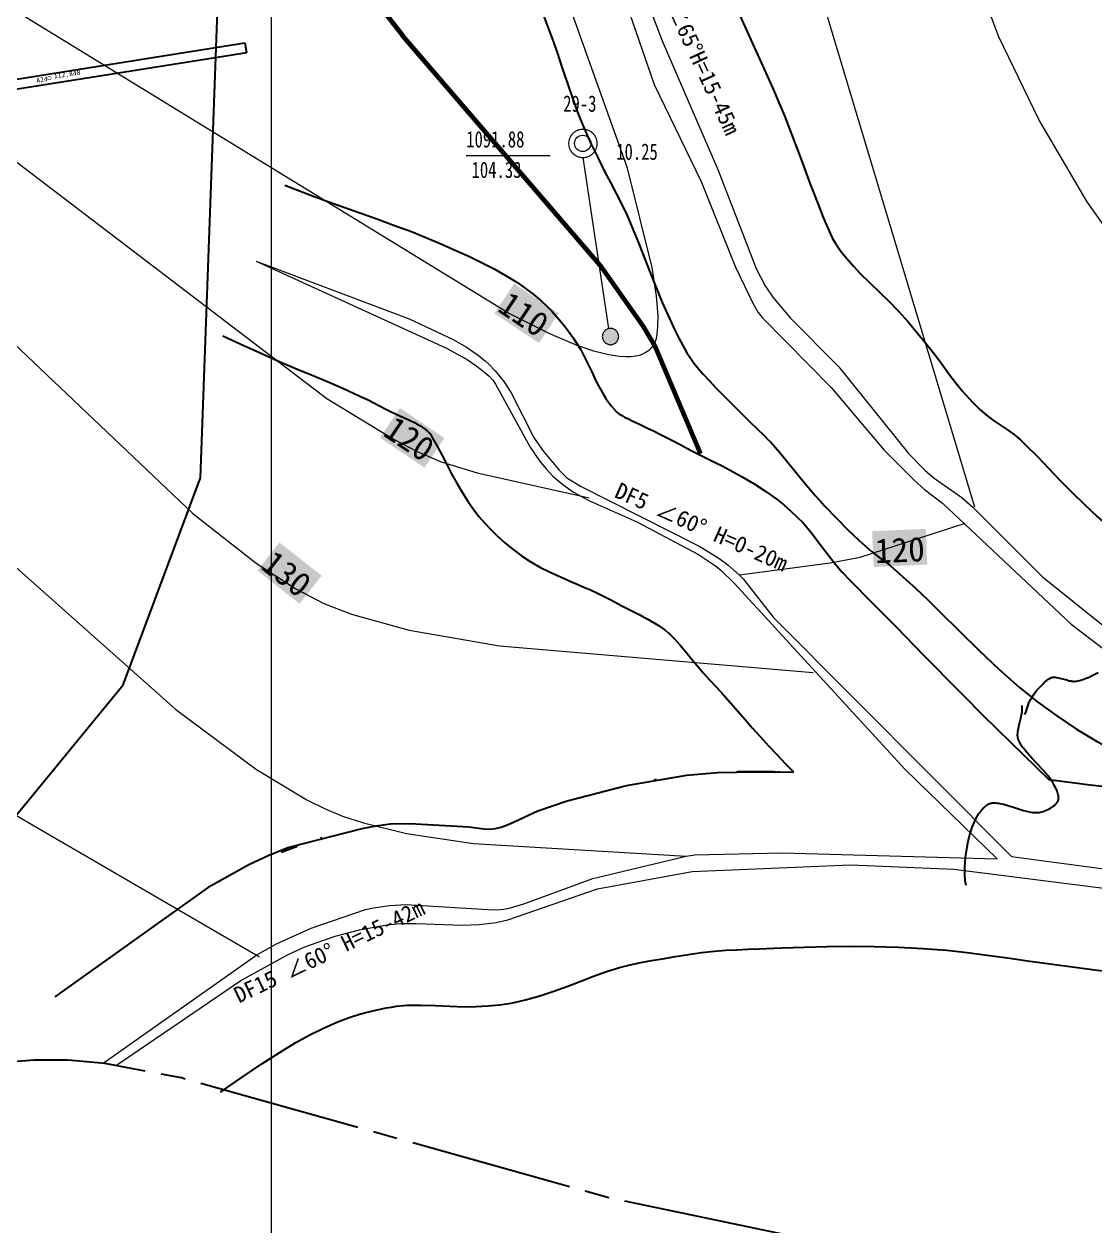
# Model space of a CAD drawing. Header units: inches. Extents: x 36473197 to 36486087, y 3899343 to 3911260.
# Drawn here: x 36482848 to 36483505, y 3902047 to 3902784 of the extents above; entities that cross this region are included whole.
import ezdxf
from ezdxf.enums import TextEntityAlignment as Align

# ---------------------------------------------------------------- set-up
doc = ezdxf.new("R2010")
doc.units = ezdxf.units.IN
doc.header["$MEASUREMENT"] = 0
doc.linetypes.add('可采边界', pattern=[0.047, 0.02, -0.002, 0.003, -0.002, 0.02])
doc.layers.get('Defpoints').update_dxf_attribs({"lineweight": 0})
for name, color, linetype, lineweight in [('4煤底板等值线', 7, 'Continuous', 0), ('4煤底板等值线注记', 7, 'Continuous', 0), ('可采边界', 7, 'Continuous', 0), ('向北背斜轴', 7, 'Continuous', 0), ('四盘区辅运巷', 7, 'Continuous', 0), ('导线点', 7, 'Continuous', 0), ('水系', 7, 'Continuous', 0), ('等值线', 7, 'Continuous', 0), ('等值线注记', 7, 'Continuous', 0), ('经纬网', 7, 'Continuous', 0), ('钻孔', 7, 'Continuous', 0), ('钻孔变量', 7, 'Continuous', 0)]:
    doc.layers.add(name, color=color, linetype=linetype, lineweight=lineweight)
for name, color, linetype, lineweight, true_color in [('保护煤柱', 7, 'Continuous', 0, 0xff0042), ('巷道1', 7, 'Continuous', 0, 0x2d2d2d), ('断层上盘', 1, 'Continuous', 0, 0xff0000), ('断层名称', 1, 'Continuous', 0, 0xff0000)]:
    doc.layers.add(name, color=color, linetype=linetype, lineweight=lineweight, true_color=true_color)
doc.styles.add('仿宋', font='simfang.ttf')
doc.styles.add('宋体', font='SIMSUN.TTC')
doc.styles.add('黑体', font='simhei.ttf')
doc.linetypes.add('保护煤柱', pattern='A,0.0195,-0.001,[6,西北矿业高家堡煤矿2022年采掘接续图(2022.8.14).shx,S=1.01575e-06,R=0,X=0,Y=0],0.0195', length=0.04)
doc.linetypes.add('断层上盘', pattern='A,0.01,-0.00215,[5,西北矿业高家堡煤矿2022年采掘接续图(2022.8.14).shx,S=3.07087e-07,R=0,X=0,Y=0],-0.00185,0.01', length=0.024)
doc.linetypes.add('断层下盘', pattern='A,0.01,-0.002,[1,西北矿业高家堡煤矿2022年采掘接续图(2022.8.14).shx,S=5.56693e-06,R=0,X=0,Y=0],0,[2,西北矿业高家堡煤矿2022年采掘接续图(2022.8.14).shx,S=5.56693e-06,R=0,X=0,Y=0],0,[3,西北矿业高家堡煤矿2022年采掘接续图(2022.8.14).shx,S=5.56693e-06,R=0,X=0,Y=0],0,[4,西北矿业高家堡煤矿2022年采掘接续图(2022.8.14).shx,S=5.56693e-06,R=0,X=0,Y=0],-0.002,0.01', length=0.024)
doc.dimstyles.get("Standard").update_dxf_attribs({"dimtxt": 30, "dimasz": 20, "dimexe": 0.18, "dimexo": 0.0625, "dimgap": 0.09, "dimtad": 1, "dimdec": 0, "dimzin": 0, "dimdsep": 46, "dimtxsty": '仿宋', "dimcen": 0.09, "dimclrd": 150, "dimclre": 150, "dimadec": 0, "dimazin": 0, "dimtfac": 1, "dimtdec": 0, "dimtofl": 0, "dimtmove": 0, "dimatfit": 3, "dimfxl": 1, "dimtolj": 1, "dimtzin": 0, "dimlwd": 0, "dimarcsym": 0})

# ---------------------------------------------------------------- blocks, each defined once
blk = doc.blocks.new('*D205')
at = {"layer": 'Defpoints', "color": 0, "transparency": 16777216}
for p in [(36485936.09, 3904772.87), (36482207.75, 3899448.44), (36482358.83, 3899342.66)]:
    blk.add_point(p, dxfattribs=at)
at = {"layer": '四盘区辅运巷', "color": 150, "lineweight": -2, "transparency": 16777216}
for p, q in [((36485936.14, 3904772.84), (36486087.31, 3904666.98)), ((36482207.81, 3899448.41), (36482358.98, 3899342.55))]:
    blk.add_line(p, q, dxfattribs=at)
at = {"layer": '四盘区辅运巷', "color": 150, "lineweight": 0, "transparency": 16777216}
blk.add_line((36486075.69, 3904650.7), (36482370.3, 3899359.04), dxfattribs=at)
at = {"layer": '四盘区辅运巷', "color": 150, "transparency": 16777216}
for points in [[(36486072.96, 3904652.61), (36486078.42, 3904648.79), (36486087.16, 3904667.08)], [(36482367.57, 3899360.95), (36482373.03, 3899357.13), (36482358.83, 3899342.66)]]:
    blk.add_solid(points, dxfattribs=at)
at = {"layer": '四盘区辅运巷', "color": 0, "transparency": 16777216, "insert": (36484210.49, 3902013.62), "char_height": 30, "attachment_point": 5, "rotation": 54.99908, "style": '仿宋'}
blk.add_mtext('\\A1;650', dxfattribs=at)

msp = doc.modelspace()

# ---------------------------------------------------------------- hatches: boundary and pattern name
at = {"layer": '4煤底板等值线注记', "true_color": 0xffffff}
for points in [[(36483136.73, 3902606.91), (36483148.93, 3902625.15), (36483176.28, 3902606.84), (36483164.07, 3902588.6)], [(36483066.56, 3902530.53), (36483078.83, 3902548.72), (36483106.12, 3902530.32), (36483093.85, 3902512.13)], [(36482991.33, 3902449.01), (36483004.89, 3902466.26), (36483030.76, 3902445.93), (36483017.2, 3902428.67)]]:
    msp.add_hatch(color=7, dxfattribs=at).paths.add_polyline_path(points, flags=17)
at = {"layer": '等值线注记', "true_color": 0xffffff}
msp.add_hatch(color=7, dxfattribs=at).paths.add_polyline_path([(36483369.5, 3902451.25), (36483368.56, 3902473.18), (36483401.44, 3902474.57), (36483402.38, 3902452.65)], flags=17)
at = {"layer": '钻孔变量'}
msp.add_hatch(color=7, dxfattribs=at).paths.add_polyline_path([(36483202.98, 3902592.63), (36483203, 3902592.19), (36483203.06, 3902591.76), (36483203.15, 3902591.33), (36483203.29, 3902590.92), (36483203.45, 3902590.51), (36483203.65, 3902590.12), (36483203.89, 3902589.75), (36483204.16, 3902589.41), (36483204.45, 3902589.08), (36483204.78, 3902588.79), (36483205.12, 3902588.52), (36483205.49, 3902588.29), (36483205.88, 3902588.08), (36483206.28, 3902587.92), (36483206.7, 3902587.79), (36483207.13, 3902587.69), (36483207.56, 3902587.63), (36483208, 3902587.61), (36483208.44, 3902587.63), (36483208.87, 3902587.69), (36483209.3, 3902587.79), (36483209.72, 3902587.92), (36483210.12, 3902588.08), (36483210.51, 3902588.29), (36483210.88, 3902588.52), (36483211.23, 3902588.79), (36483211.55, 3902589.08), (36483211.84, 3902589.41), (36483212.11, 3902589.75), (36483212.35, 3902590.12), (36483212.55, 3902590.51), (36483212.72, 3902590.92), (36483212.85, 3902591.33), (36483212.94, 3902591.76), (36483213, 3902592.19), (36483213.02, 3902592.63), (36483213, 3902593.07), (36483212.94, 3902593.5), (36483212.85, 3902593.93), (36483212.72, 3902594.35), (36483212.55, 3902594.75), (36483212.35, 3902595.14), (36483212.11, 3902595.51), (36483211.84, 3902595.86), (36483211.55, 3902596.18), (36483211.23, 3902596.48), (36483210.88, 3902596.74), (36483210.51, 3902596.98), (36483210.12, 3902597.18), (36483209.72, 3902597.35), (36483209.3, 3902597.48), (36483208.87, 3902597.57), (36483208.44, 3902597.63), (36483208, 3902597.65), (36483207.56, 3902597.63), (36483207.13, 3902597.57), (36483206.7, 3902597.48), (36483206.28, 3902597.35), (36483205.88, 3902597.18), (36483205.49, 3902596.98), (36483205.12, 3902596.74), (36483204.78, 3902596.48), (36483204.45, 3902596.18), (36483204.16, 3902595.86), (36483203.89, 3902595.51), (36483203.65, 3902595.14), (36483203.45, 3902594.75), (36483203.29, 3902594.35), (36483203.15, 3902593.93), (36483203.06, 3902593.5), (36483203, 3902593.07)], flags=17)

# ---------------------------------------------------------------- linework, layer by layer
at = {"layer": '4煤底板等值线', "color": 7, "linetype": 'Continuous', "lineweight": 0, "flags": 128}
for points in [[(36482800.07, 3902818.79), (36483146.08, 3902606.79), (36483170.6, 3902594.49), (36483187.35, 3902587.42), (36483197.61, 3902583.92), (36483207.06, 3902581.52), (36483213.55, 3902580.55), (36483217.56, 3902580.33), (36483220.4, 3902580.41), (36483223.08, 3902580.71), (36483224.77, 3902581.05), (36483226.38, 3902581.5), (36483227.92, 3902582.07), (36483229.36, 3902582.76), (36483230.38, 3902583.36), (36483231.35, 3902584.05), (36483232.26, 3902584.82), (36483233.12, 3902585.67), (36483233.9, 3902586.62), (36483234.62, 3902587.67), (36483235.26, 3902588.84), (36483235.64, 3902589.7), (36483235.81, 3902590.15), (36483236.16, 3902591.37), (36483236.69, 3902594.08), (36483237.13, 3902598.68), (36483237.16, 3902605.6), (36483236.22, 3902617.34), (36483233.51, 3902634.96), (36483218.39, 3902695.85), (36483165.19, 3902844.82)], [(36482831.35, 3902708.75), (36483034.02, 3902554.65), (36483075.21, 3902529.4), (36483089.45, 3902522.1), (36483104.12, 3902515.72), (36483126.23, 3902508.96), (36483194.83, 3902493.58)], [(36482752.27, 3902673.14), (36482951.65, 3902484.07), (36482990.51, 3902453.6), (36483014.99, 3902437.75), (36483032.1, 3902428.79), (36483048.98, 3902422.24), (36483084.39, 3902412.43), (36483139.98, 3902402.78), (36483332.27, 3902386.41)], [(36482795.18, 3902493.5), (36482941.25, 3902363.8), (36482990.74, 3902327.04), (36483021.77, 3902308.41), (36483032.52, 3902303.05), (36483043.59, 3902298.32), (36483056.35, 3902294.13), (36483082.86, 3902287.77), (36483124.02, 3902281.5), (36483254.38, 3902273.68)], [(36482269.12, 3902176.55), (36482537.84, 3902247.33), (36482626.04, 3902278.16), (36482701.84, 3902315.43), (36482716.85, 3902321.33), (36482731.82, 3902325.91), (36482739.29, 3902327.52), (36482746.74, 3902328.5), (36482750.62, 3902328.63), (36482758.36, 3902328.3), (36482769.95, 3902326.73), (36482785.38, 3902323.11), (36482808.47, 3902315.19), (36482839.18, 3902301.25), (36482992.61, 3902211.98)]]:
    msp.add_lwpolyline(points, dxfattribs=at)
at = {"layer": '保护煤柱', "color": 1, "linetype": '保护煤柱', "lineweight": 30, "ltscale": 3750, "true_color": 0xff0000}
for p, q in [((36483235.06, 3902320.48), (36483234.67, 3902320.38)), ((36483288.21, 3902325.65), (36483288.61, 3902325.65)), ((36483296.61, 3902325.72), (36483297.01, 3902325.72))]:
    msp.add_line(p, q, dxfattribs=at)
at = {"layer": '保护煤柱', "color": 1, "linetype": 'Continuous', "lineweight": 30, "true_color": 0xff0000}
for p, q in [((36483235.45, 3902320.58), (36483235.06, 3902320.48)), ((36483235.84, 3902320.68), (36483235.45, 3902320.58)), ((36483236.23, 3902320.77), (36483235.84, 3902320.68)), ((36483285.41, 3902325.62), (36483285.81, 3902325.62)), ((36483285.81, 3902325.62), (36483286.21, 3902325.63)), ((36483286.21, 3902325.63), (36483286.61, 3902325.63)), ((36483286.61, 3902325.63), (36483287.01, 3902325.64)), ((36483287.01, 3902325.64), (36483287.41, 3902325.64)), ((36483287.41, 3902325.64), (36483287.81, 3902325.64)), ((36483287.81, 3902325.64), (36483288.21, 3902325.65)), ((36483288.61, 3902325.65), (36483289.01, 3902325.66)), ((36483289.01, 3902325.66), (36483289.41, 3902325.66)), ((36483289.41, 3902325.66), (36483289.81, 3902325.66)), ((36483289.81, 3902325.66), (36483290.21, 3902325.67)), ((36483290.21, 3902325.67), (36483290.61, 3902325.67)), ((36483290.61, 3902325.67), (36483291.01, 3902325.68)), ((36483291.01, 3902325.68), (36483291.41, 3902325.68)), ((36483291.41, 3902325.68), (36483291.81, 3902325.68)), ((36483291.81, 3902325.68), (36483292.21, 3902325.69)), ((36483292.21, 3902325.69), (36483292.61, 3902325.69)), ((36483292.61, 3902325.69), (36483293.01, 3902325.69)), ((36483293.01, 3902325.69), (36483293.41, 3902325.7)), ((36483293.41, 3902325.7), (36483293.81, 3902325.7)), ((36483293.81, 3902325.7), (36483294.21, 3902325.7)), ((36483294.21, 3902325.7), (36483294.61, 3902325.7)), ((36483294.61, 3902325.7), (36483295.01, 3902325.71)), ((36483295.01, 3902325.71), (36483295.41, 3902325.71)), ((36483295.41, 3902325.71), (36483295.81, 3902325.71)), ((36483295.81, 3902325.71), (36483296.21, 3902325.71)), ((36483296.21, 3902325.71), (36483296.61, 3902325.72)), ((36483297.01, 3902325.72), (36483297.41, 3902325.72)), ((36483297.41, 3902325.72), (36483297.81, 3902325.72)), ((36483297.81, 3902325.72), (36483298.21, 3902325.72)), ((36483298.21, 3902325.72), (36483298.61, 3902325.72)), ((36483298.61, 3902325.72), (36483299.01, 3902325.72)), ((36483299.01, 3902325.72), (36483299.41, 3902325.72)), ((36483299.41, 3902325.72), (36483299.81, 3902325.72)), ((36483299.81, 3902325.72), (36483300.21, 3902325.72)), ((36483300.21, 3902325.72), (36483300.61, 3902325.72)), ((36483300.61, 3902325.72), (36483301.01, 3902325.72)), ((36483301.01, 3902325.72), (36483301.41, 3902325.72)), ((36483301.41, 3902325.72), (36483301.81, 3902325.71)), ((36483301.81, 3902325.71), (36483302.21, 3902325.71)), ((36483302.21, 3902325.71), (36483302.61, 3902325.71)), ((36483302.61, 3902325.71), (36483303.01, 3902325.7)), ((36483303.01, 3902325.7), (36483303.41, 3902325.7)), ((36483303.41, 3902325.7), (36483303.81, 3902325.7)), ((36483303.81, 3902325.7), (36483304.21, 3902325.69)), ((36483304.21, 3902325.69), (36483304.61, 3902325.68)), ((36483304.61, 3902325.68), (36483305.01, 3902325.68)), ((36483305.01, 3902325.68), (36483305.41, 3902325.67)), ((36483305.41, 3902325.67), (36483305.81, 3902325.67)), ((36483305.81, 3902325.67), (36483306.21, 3902325.66)), ((36483306.21, 3902325.66), (36483306.61, 3902325.65)), ((36483306.61, 3902325.65), (36483307.01, 3902325.64)), ((36483307.01, 3902325.64), (36483307.41, 3902325.63)), ((36483307.41, 3902325.63), (36483307.81, 3902325.63)), ((36483307.81, 3902325.63), (36483308.21, 3902325.62)), ((36483308.21, 3902325.62), (36483308.61, 3902325.61)), ((36483308.61, 3902325.61), (36483309.01, 3902325.6)), ((36483309.01, 3902325.6), (36483309.41, 3902325.59)), ((36483309.41, 3902325.59), (36483309.81, 3902325.58)), ((36483310.61, 3902325.56), (36483311.01, 3902325.55)), ((36483311.01, 3902325.55), (36483311.41, 3902325.54)), ((36483311.41, 3902325.54), (36483311.81, 3902325.53)), ((36483311.81, 3902325.53), (36483312.21, 3902325.52)), ((36483319.93, 3902325.45), (36483320.33, 3902325.44)), ((36483320.33, 3902325.44), (36483320.53, 3902325.44)), ((36483030.38, 3902284.72), (36483030, 3902284.6)), ((36483030.76, 3902284.85), (36483030.38, 3902284.72)), ((36483031.14, 3902284.98), (36483030.76, 3902284.85)), ((36483006.26, 3902276.13), (36483005.89, 3902275.99)), ((36483006.64, 3902276.28), (36483006.26, 3902276.13)), ((36483007.01, 3902276.42), (36483006.64, 3902276.28)), ((36483007.38, 3902276.57), (36483007.01, 3902276.42)), ((36483007.76, 3902276.71), (36483007.38, 3902276.57)), ((36483008.13, 3902276.85), (36483007.76, 3902276.71)), ((36483008.5, 3902276.99), (36483008.13, 3902276.85)), ((36483008.88, 3902277.13), (36483008.5, 3902276.99)), ((36483009.25, 3902277.27), (36483008.88, 3902277.13)), ((36483009.63, 3902277.41), (36483009.25, 3902277.27)), ((36483010, 3902277.55), (36483009.63, 3902277.41)), ((36483010.38, 3902277.69), (36483010, 3902277.55)), ((36483010.75, 3902277.83), (36483010.38, 3902277.69)), ((36483011.13, 3902277.97), (36483010.75, 3902277.83)), ((36483011.5, 3902278.11), (36483011.13, 3902277.97)), ((36483011.88, 3902278.25), (36483011.5, 3902278.11)), ((36483012.25, 3902278.39), (36483011.88, 3902278.25)), ((36483012.63, 3902278.52), (36483012.25, 3902278.39)), ((36483013.01, 3902278.66), (36483012.63, 3902278.52)), ((36483013.38, 3902278.8), (36483013.01, 3902278.66)), ((36483013.76, 3902278.93), (36483013.38, 3902278.8)), ((36483014.13, 3902279.07), (36483013.76, 3902278.93)), ((36483014.51, 3902279.21), (36483014.13, 3902279.07)), ((36483014.88, 3902279.34), (36483014.51, 3902279.21)), ((36483015.26, 3902279.48), (36483014.88, 3902279.34)), ((36483015.64, 3902279.62), (36483015.26, 3902279.48)), ((36483016.01, 3902279.75), (36483015.64, 3902279.62))]:
    msp.add_line(p, q, dxfattribs=at)
at = {"layer": '保护煤柱', "color": 1, "linetype": '保护煤柱', "lineweight": 30, "ltscale": 3750, "true_color": 0xff0000, "flags": 128}
for points in [[(36482647.76, 3902060.56), (36482909, 3902378.83), (36482956.41, 3902506), (36482967.2, 3902803.66), (36482651.34, 3903218.03), (36482471.44, 3903320.2), (36482308.23, 3903404.63), (36482047.72, 3903470.73), (36481910.21, 3903412.08), (36481645.42, 3902905.61), (36481168.13, 3902890.49)], [(36483184.52, 3903039.14), (36483188.18, 3903031.79), (36483191.85, 3903024.44), (36483195.51, 3903017.08), (36483199.12, 3903009.7), (36483206.94, 3902993.17), (36483214.54, 3902976.52), (36483221.92, 3902959.78), (36483228.99, 3902942.92), (36483236.9, 3902922.4), (36483244.5, 3902901.75), (36483251.98, 3902881.05), (36483259.5, 3902860.36), (36483265.82, 3902843.5), (36483272.29, 3902826.7), (36483278.93, 3902809.97), (36483285.81, 3902793.34), (36483293.03, 3902777), (36483300.41, 3902760.74), (36483307.76, 3902744.46), (36483314.84, 3902728.08), (36483320.18, 3902714.15), (36483325.34, 3902700.15), (36483330.56, 3902686.19), (36483335.96, 3902672.29), (36483338.16, 3902666.62), (36483340.46, 3902661), (36483341.69, 3902658.23), (36483342.97, 3902655.5), (36483344.33, 3902652.81), (36483345.81, 3902650.2), (36483347.47, 3902647.67), (36483349.24, 3902645.21), (36483353.01, 3902640.44), (36483357.02, 3902635.83), (36483361.19, 3902631.36), (36483367.04, 3902625.51), (36483372.98, 3902619.77), (36483378.94, 3902614.04), (36483384.77, 3902608.19), (36483390.73, 3902601.55), (36483396.48, 3902594.71), (36483402.1, 3902587.76), (36483407.59, 3902580.71), (36483411.64, 3902575.26), (36483415.67, 3902569.81), (36483419.77, 3902564.41), (36483424.01, 3902559.13), (36483427.49, 3902555.15), (36483431.12, 3902551.31), (36483432.98, 3902549.44), (36483434.89, 3902547.61), (36483438.85, 3902544.14), (36483443.02, 3902541.09), (36483447.31, 3902538.2), (36483451.62, 3902535.32), (36483455.81, 3902532.31), (36483459.53, 3902529.15), (36483463.11, 3902525.83), (36483470.05, 3902518.92), (36483476.84, 3902511.83), (36483483.62, 3902504.72), (36483491.17, 3902497.09), (36483498.84, 3902489.6), (36483506.65, 3902482.28), (36483514.66, 3902475.18), (36483517.16, 3902473.1), (36483519.68, 3902471.05), (36483522.22, 3902469.02), (36483524.78, 3902467.01), (36483529.38, 3902463.45), (36483534.01, 3902459.95), (36483538.69, 3902456.52), (36483543.44, 3902453.17), (36483552.3, 3902447.36), (36483561.34, 3902441.82), (36483570.54, 3902436.56), (36483579.91, 3902431.64), (36483590.28, 3902426.84), (36483600.8, 3902422.37), (36483611.41, 3902418.09), (36483622.06, 3902413.87), (36483631.5, 3902410.09), (36483640.93, 3902406.29), (36483650.35, 3902402.45), (36483659.74, 3902398.56), (36483675.16, 3902391.91), (36483678.64, 3902390.37)], [(36483092.11, 3903001.19), (36483093.57, 3902996.18), (36483095.01, 3902991.16), (36483096.5, 3902986.16), (36483098.1, 3902981.2), (36483099.5, 3902977.4), (36483100.99, 3902973.62), (36483102.53, 3902969.86), (36483104.09, 3902966.11), (36483107.46, 3902958.12), (36483110.83, 3902950.14), (36483114.15, 3902942.14), (36483117.32, 3902934.08), (36483120.03, 3902926.42), (36483122.57, 3902918.71), (36483125.02, 3902910.95), (36483127.39, 3902903.18), (36483129.91, 3902894.65), (36483132.42, 3902886.12), (36483134.95, 3902877.61), (36483137.59, 3902869.12), (36483140.57, 3902860.27), (36483143.69, 3902851.47), (36483146.88, 3902842.69), (36483150.12, 3902833.94), (36483153.21, 3902825.69), (36483156.32, 3902817.44), (36483159.44, 3902809.2), (36483162.57, 3902800.97), (36483165.79, 3902792.5), (36483168.98, 3902784.02), (36483172.14, 3902775.52), (36483175.21, 3902767), (36483178.44, 3902757.4), (36483181.62, 3902747.79), (36483184.89, 3902738.22), (36483188.38, 3902728.73), (36483192.09, 3902719.9), (36483196.04, 3902711.17), (36483200.15, 3902702.52), (36483204.41, 3902693.93), (36483207.92, 3902687.16), (36483211.46, 3902680.41), (36483214.94, 3902673.64), (36483218.29, 3902666.8), (36483225.66, 3902649.14), (36483232.63, 3902631.3), (36483239.8, 3902613.59), (36483247.66, 3902596.2), (36483249.93, 3902591.63), (36483252.32, 3902587.12), (36483254.86, 3902582.71), (36483257.62, 3902578.44), (36483259.31, 3902576.15), (36483261.09, 3902573.92), (36483264.82, 3902569.59), (36483268.7, 3902565.37), (36483272.68, 3902561.23), (36483279.24, 3902554.54), (36483285.88, 3902547.95), (36483292.58, 3902541.4), (36483299.27, 3902534.84), (36483301.06, 3902533.08), (36483302.83, 3902531.31), (36483304.59, 3902529.52), (36483306.32, 3902527.71), (36483311.87, 3902521.4), (36483317.26, 3902514.94), (36483322.58, 3902508.42), (36483327.92, 3902501.92), (36483330.78, 3902498.53), (36483333.68, 3902495.17), (36483336.6, 3902491.83), (36483339.57, 3902488.53), (36483346.38, 3902481.31), (36483353.37, 3902474.27), (36483360.55, 3902467.43), (36483368, 3902460.89), (36483370.86, 3902458.66), (36483373.76, 3902456.47), (36483376.67, 3902454.28), (36483379.54, 3902452.06), (36483387.43, 3902445.25), (36483395.1, 3902438.17), (36483402.67, 3902430.97), (36483410.16, 3902423.69), (36483422.14, 3902411.83), (36483434.15, 3902400.02), (36483446.34, 3902388.43), (36483458.91, 3902377.27), (36483470.21, 3902368.29), (36483481.88, 3902359.79), (36483493.86, 3902351.75), (36483506.16, 3902344.28), (36483523.36, 3902335.42), (36483540.99, 3902327.39), (36483577.03, 3902312.78), (36483613.53, 3902299.05), (36483649.82, 3902285)], [(36483008.18, 3902685.56), (36483017.09, 3902681.97), (36483026.11, 3902678.54), (36483035.2, 3902675.2), (36483044.32, 3902671.94), (36483054.74, 3902668.28), (36483065.15, 3902664.61), (36483075.53, 3902660.86), (36483085.85, 3902656.98), (36483092.24, 3902654.43), (36483098.61, 3902651.79), (36483104.95, 3902649.08), (36483111.27, 3902646.31), (36483121.55, 3902641.64), (36483131.7, 3902636.71), (36483136.69, 3902634.1), (36483141.61, 3902631.39), (36483151.18, 3902625.53), (36483155.91, 3902622.19), (36483160.52, 3902618.66), (36483164.96, 3902614.94), (36483169.23, 3902611.01), (36483172.11, 3902608.05), (36483174.88, 3902604.98), (36483177.56, 3902601.82), (36483180.16, 3902598.59), (36483182.67, 3902595.29), (36483185.08, 3902591.92), (36483189.55, 3902584.95), (36483193.13, 3902577.97), (36483196.48, 3902570.87), (36483198.16, 3902567.34), (36483199.89, 3902563.84), (36483203.66, 3902557.03), (36483205.22, 3902554.61), (36483206.87, 3902552.26), (36483208.63, 3902550), (36483210.5, 3902547.82), (36483210.91, 3902547.37), (36483211.32, 3902546.92), (36483211.75, 3902546.48), (36483212.19, 3902546.06), (36483212.7, 3902545.65), (36483213.22, 3902545.26), (36483214.31, 3902544.55), (36483215.44, 3902543.88), (36483216.6, 3902543.25), (36483218.98, 3902542.08), (36483221.4, 3902540.95), (36483225.83, 3902538.79), (36483230.26, 3902536.64), (36483234.7, 3902534.52), (36483239.13, 3902532.37), (36483245.17, 3902529.29), (36483251.18, 3902526.13), (36483257.18, 3902522.97), (36483263.2, 3902519.83), (36483267.75, 3902517.56), (36483272.32, 3902515.3), (36483276.87, 3902513.02), (36483281.39, 3902510.68), (36483288.85, 3902506.55), (36483296.17, 3902502.19), (36483303.32, 3902497.58), (36483310.24, 3902492.65), (36483314.44, 3902489.28), (36483318.5, 3902485.76), (36483322.42, 3902482.08), (36483326.16, 3902478.23), (36483331.27, 3902472.13), (36483336.14, 3902465.8), (36483340.93, 3902459.41), (36483345.85, 3902453.12), (36483350.26, 3902448.1), (36483354.82, 3902443.22), (36483359.47, 3902438.41), (36483364.16, 3902433.64), (36483368.93, 3902428.82), (36483373.71, 3902424.02), (36483378.5, 3902419.23), (36483383.28, 3902414.42), (36483388.97, 3902408.61), (36483394.63, 3902402.78), (36483400.3, 3902396.95), (36483405.98, 3902391.13), (36483415.79, 3902381.19), (36483425.64, 3902371.29), (36483435.53, 3902361.42), (36483445.45, 3902351.58), (36483453.36, 3902343.82), (36483461.28, 3902336.07), (36483469.22, 3902328.32), (36483477.14, 3902320.57)], [(36482970.09, 3902593.15), (36482981.23, 3902587.85), (36482992.54, 3902582.74), (36483003.92, 3902577.76), (36483015.36, 3902572.87), (36483025.03, 3902568.84), (36483034.68, 3902564.79), (36483044.27, 3902560.66), (36483053.76, 3902556.34), (36483059.66, 3902553.48), (36483065.52, 3902550.53), (36483071.37, 3902547.53), (36483077.29, 3902544.57), (36483082.52, 3902542.24), (36483085.13, 3902541.05), (36483087.68, 3902539.81), (36483088.93, 3902539.16), (36483090.16, 3902538.49), (36483091.36, 3902537.78), (36483092.52, 3902537.04), (36483093.66, 3902536.27), (36483094.21, 3902535.86), (36483094.74, 3902535.44), (36483095.27, 3902535.01), (36483095.78, 3902534.56), (36483096.76, 3902533.61), (36483096.78, 3902533.6), (36483096.79, 3902533.59), (36483096.8, 3902533.57), (36483096.82, 3902533.56), (36483096.89, 3902533.49), (36483096.95, 3902533.41), (36483097.08, 3902533.25), (36483097.2, 3902533.09), (36483097.31, 3902532.92), (36483097.53, 3902532.57), (36483097.74, 3902532.22), (36483098.13, 3902531.49), (36483098.52, 3902530.75), (36483101.68, 3902525.3), (36483104.66, 3902519.73), (36483107.54, 3902514.04), (36483110.43, 3902508.34), (36483113.62, 3902502.66), (36483116.96, 3902497.07), (36483120.46, 3902491.59), (36483124.19, 3902486.28), (36483127.5, 3902482.09), (36483130.99, 3902478.04), (36483134.63, 3902474.12), (36483138.42, 3902470.35), (36483143.21, 3902466.05), (36483148.19, 3902461.97), (36483150.74, 3902460.01), (36483153.34, 3902458.12), (36483158.68, 3902454.56), (36483164.71, 3902451.15), (36483170.92, 3902448.03), (36483177.24, 3902445.09), (36483183.62, 3902442.28), (36483187.63, 3902440.58), (36483191.65, 3902438.88), (36483195.64, 3902437.16), (36483199.61, 3902435.36), (36483202.47, 3902433.96), (36483205.3, 3902432.51), (36483208.13, 3902431.03), (36483210.95, 3902429.56), (36483214.64, 3902427.67), (36483218.32, 3902425.79), (36483222, 3902423.89), (36483225.66, 3902421.97), (36483228.11, 3902420.67), (36483230.55, 3902419.35), (36483232.97, 3902418), (36483235.36, 3902416.59), (36483237.46, 3902415.26), (36483239.51, 3902413.88), (36483241.52, 3902412.42), (36483243.44, 3902410.87), (36483244.39, 3902410), (36483245.31, 3902409.1), (36483246.22, 3902408.18), (36483247.11, 3902407.24), (36483250.68, 3902403.25), (36483254.13, 3902399.16), (36483257.53, 3902395.01), (36483260.95, 3902390.88), (36483264.96, 3902386.34), (36483269.03, 3902381.86), (36483273.12, 3902377.4), (36483277.19, 3902372.91), (36483281.65, 3902367.84), (36483286.09, 3902362.75), (36483290.54, 3902357.65), (36483295, 3902352.58), (36483299.99, 3902347.05), (36483305.02, 3902341.56), (36483310.09, 3902336.1), (36483315.22, 3902330.69), (36483316.49, 3902329.38), (36483317.77, 3902328.07), (36483319.05, 3902326.76), (36483320.33, 3902325.44)], [(36482867.16, 3902187.56), (36482963.04, 3902255.88), (36482986.03, 3902268.63), (36482997.89, 3902274.23), (36483010.03, 3902279.11), (36483055.65, 3902290.85), (36483064.25, 3902292.45), (36483072.89, 3902293.57), (36483084.9, 3902293.88), (36483121.1, 3902291.74), (36483130.21, 3902290.56), (36483133.8, 3902290.39), (36483135.57, 3902290.47), (36483137.37, 3902290.75), (36483140.92, 3902291.67), (36483146.17, 3902293.6), (36483163.49, 3902301.65), (36483181.33, 3902307.74), (36483217.77, 3902317.12), (36483254.85, 3902323.47), (36483273.59, 3902325.15), (36483297.07, 3902325.44), (36483308.81, 3902325.37), (36483320.53, 3902325.44)], [(36483732.92, 3902272.35), (36483721.4, 3902271.5), (36483709.87, 3902270.52), (36483704.13, 3902270.17), (36483698.42, 3902270), (36483695.58, 3902270.01), (36483692.76, 3902270.11), (36483689.95, 3902270.31), (36483687.17, 3902270.65), (36483684.59, 3902271.16), (36483682.04, 3902271.79), (36483676.98, 3902273.33), (36483671.96, 3902275.12), (36483666.96, 3902277.09), (36483657.01, 3902281.33), (36483647.05, 3902285.59), (36483630.01, 3902291.73), (36483612.82, 3902297.27), (36483595.51, 3902302.34), (36483578.04, 3902306.73), (36483553.01, 3902311.14), (36483527.76, 3902314.49), (36483502.43, 3902317.44), (36483477.14, 3902320.57)], [(36482971.65, 3902130.98), (36482968.94, 3902129.08), (36482981.42, 3902137.83), (36482994.03, 3902146.38), (36483006.87, 3902154.56), (36483014.93, 3902159.34), (36483023.13, 3902163.87), (36483031.48, 3902168.09), (36483040.01, 3902171.89), (36483044.39, 3902173.57), (36483048.82, 3902175.12), (36483053.3, 3902176.54), (36483057.83, 3902177.83), (36483064.08, 3902179.35), (36483070.39, 3902180.63), (36483073.56, 3902181.17), (36483076.74, 3902181.64), (36483083.12, 3902182.29), (36483091.9, 3902182.4), (36483100.69, 3902182.08), (36483109.51, 3902181.65), (36483118.33, 3902181.36), (36483125.56, 3902181.48), (36483132.77, 3902181.87), (36483139.96, 3902182.54), (36483147.07, 3902183.57), (36483151.49, 3902184.51), (36483155.88, 3902185.62), (36483164.59, 3902188.17), (36483173.23, 3902191.02), (36483181.81, 3902194.09), (36483189.7, 3902197.08), (36483197.59, 3902200.06), (36483205.5, 3902202.91), (36483213.51, 3902205.46), (36483220.02, 3902207.09), (36483226.61, 3902208.47), (36483233.24, 3902209.7), (36483239.88, 3902210.84), (36483247.87, 3902212.2), (36483255.86, 3902213.46), (36483263.87, 3902214.58), (36483271.9, 3902215.49), (36483278.68, 3902216), (36483285.47, 3902216.37), (36483292.27, 3902216.67), (36483299.08, 3902216.93), (36483313.04, 3902217.5), (36483327, 3902217.99), (36483340.97, 3902218.33), (36483354.94, 3902218.46), (36483369.84, 3902218.3), (36483384.74, 3902217.86), (36483399.62, 3902217.13), (36483414.48, 3902216.03), (36483426.84, 3902214.68), (36483439.19, 3902213.1), (36483451.52, 3902211.38), (36483463.84, 3902209.61), (36483474.55, 3902208.1), (36483485.27, 3902206.62), (36483495.98, 3902205.17), (36483506.71, 3902203.81), (36483515.51, 3902202.83), (36483524.32, 3902201.91), (36483533.12, 3902200.96), (36483541.91, 3902199.94), (36483544.87, 3902199.59), (36483547.82, 3902199.21), (36483550.77, 3902198.81), (36483553.72, 3902198.38), (36483557.05, 3902197.82), (36483560.36, 3902197.22), (36483563.67, 3902196.57), (36483566.97, 3902195.87), (36483570.45, 3902195.08), (36483573.93, 3902194.25), (36483577.4, 3902193.39), (36483580.86, 3902192.5), (36483586.5, 3902191.02), (36483592.12, 3902189.46), (36483597.71, 3902187.82), (36483603.26, 3902186.05), (36483608.6, 3902184.11), (36483613.89, 3902182.06), (36483619.16, 3902179.93), (36483624.4, 3902177.74), (36483628.37, 3902176.01), (36483632.34, 3902174.28), (36483636.31, 3902172.57), (36483640.32, 3902170.93), (36483644.34, 3902169.39), (36483648.39, 3902167.95), (36483652.49, 3902166.63), (36483656.62, 3902165.47), (36483661.25, 3902164.47), (36483665.92, 3902163.65), (36483670.62, 3902162.96), (36483675.33, 3902162.37), (36483680.16, 3902161.83), (36483685, 3902161.37), (36483689.85, 3902160.99), (36483694.71, 3902160.71), (36483701.08, 3902160.5), (36483707.45, 3902160.5), (36483713.81, 3902160.73), (36483720.14, 3902161.29), (36483725.96, 3902162.23), (36483731.74, 3902163.43), (36483737.5, 3902164.79), (36483743.23, 3902166.25), (36483750.13, 3902168.08), (36483757.02, 3902169.93), (36483763.9, 3902171.77), (36483770.79, 3902173.54)]]:
    msp.add_lwpolyline(points, dxfattribs=at)
at = {"layer": '可采边界', "linetype": '可采边界', "lineweight": 30, "ltscale": 5000, "flags": 128}
msp.add_lwpolyline([(36483711.29, 3901962.91), (36483413.28, 3902030.55), (36483395.3, 3902033.36), (36483333.92, 3902037.6), (36483207.24, 3902064.15), (36482944.74, 3902137.66), (36482897.66, 3902146.59), (36482875.17, 3902148.57), (36482854.41, 3902148.58), (36482833.74, 3902146.88), (36482818.39, 3902144.27), (36482810.85, 3902142.45), (36482803.46, 3902140.15), (36482792.94, 3902135.54), (36482782.76, 3902130.07), (36482763.3, 3902117.43), (36482716.36, 3902080.69), (36482702.76, 3902072.18), (36482693.31, 3902067.24), (36482683.58, 3902063.09), (36482678.57, 3902061.43), (36482672.46, 3902059.96), (36482663.11, 3902058.54), (36482653.67, 3902057.96), (36482645.28, 3902058.29), (36482620.26, 3902061.74), (36482443.07, 3902106.35), (36482421.1, 3902109.94), (36482387.56, 3902119.86)], dxfattribs=at)
at = {"layer": '向北背斜轴', "color": 1, "lineweight": 100, "true_color": 0xff0000, "flags": 128}
msp.add_lwpolyline([(36482788.23, 3903184), (36482895.23, 3903015.01), (36483080.38, 3902777.34), (36483201.48, 3902636.67), (36483227.89, 3902599.22), (36483235.56, 3902586.05), (36483263.27, 3902520.79)], dxfattribs=at)
at = {"layer": '导线点', "const_width": 0.3}
msp.add_lwpolyline([(36482864.83, 3902751.2, -1), (36482862.7, 3902751.2, -1), (36482864.83, 3902751.2)], format="xyb", dxfattribs=at)
at = {"layer": '巷道1', "color": 7, "linetype": 'Continuous', "lineweight": 30, "flags": 128}
for points in [[(36482821.63, 3902747.11), (36482983.69, 3902772.78)], [(36482983.69, 3902772.78), (36482984.63, 3902766.84)], [(36482492.87, 3902688.96), (36482984.94, 3902766.9)]]:
    msp.add_lwpolyline(points, dxfattribs=at)
at = {"layer": '断层上盘', "linetype": '断层下盘', "lineweight": 5, "ltscale": 2000, "flags": 128}
for points in [[(36483139.73, 3903016.93), (36483182.66, 3902924.03), (36483239.67, 3902774.04), (36483273.96, 3902695.14), (36483297.35, 3902634.47), (36483302.86, 3902623.74), (36483307.6, 3902616.81), (36483318.4, 3902603.8), (36483347.91, 3902574.3), (36483390.94, 3902520.8), (36483401.07, 3902510.46), (36483406.52, 3902505.73), (36483423.66, 3902493.77), (36483430.25, 3902487.92), (36483473.19, 3902445.09), (36483510.27, 3902415.32), (36483536.19, 3902398.49), (36483557.38, 3902386.87), (36483700.99, 3902325.69)], [(36482990.54, 3902638.78), (36483107.27, 3902585.47), (36483120.02, 3902578.48), (36483126.07, 3902574.49), (36483131.18, 3902570.43), (36483133.55, 3902568.21), (36483135.73, 3902565.82), (36483137.49, 3902563.37), (36483158.77, 3902524.66), (36483164.34, 3902516.39), (36483168.35, 3902511.55), (36483172.71, 3902507.02), (36483178.81, 3902501.79), (36483185.37, 3902497.15), (36483194.8, 3902492.09), (36483224.19, 3902479.02), (36483262.01, 3902458.98), (36483272.41, 3902451.93), (36483275.67, 3902449.31), (36483283.84, 3902441.24), (36483388.84, 3902327.04), (36483445.34, 3902272.2)], [(36482904.85, 3902145.51), (36482981.12, 3902197.53), (36483010.29, 3902213.53), (36483020.39, 3902218.06), (36483039.13, 3902224.62), (36483053.89, 3902228.48), (36483070.85, 3902231.56), (36483079.4, 3902232.41), (36483088.79, 3902232.46), (36483117.07, 3902231.41), (36483127.49, 3902231.8), (36483137.8, 3902233.01), (36483144.98, 3902234.65), (36483200, 3902253.74), (36483258.02, 3902264.28), (36483355.28, 3902268.49), (36483418.73, 3902265.89), (36483565.64, 3902247.1), (36483613, 3902235.48), (36483663.37, 3902215.77), (36483668.71, 3902214.15), (36483685.24, 3902211.61), (36483700.79, 3902210.62), (36483705.29, 3902210.62), (36483714.26, 3902211.17), (36483758.01, 3902221.88)]]:
    msp.add_lwpolyline(points, dxfattribs=at)
at = {"layer": '断层上盘', "linetype": '断层上盘', "lineweight": 5, "ltscale": 2000, "flags": 128}
for points in [[(36483140.01, 3903015.53), (36483145.37, 3902997.63), (36483167.18, 3902943.14), (36483234.84, 3902747.37), (36483263.69, 3902687.82), (36483284.79, 3902635.17), (36483295.52, 3902612.67), (36483298.68, 3902607.44), (36483301.09, 3902604.3), (36483343.33, 3902561.39), (36483375.92, 3902522.92), (36483394.24, 3902504.51), (36483400.74, 3902498.8), (36483411.8, 3902490.33), (36483490.64, 3902416.1), (36483510.47, 3902401.05), (36483531.42, 3902387.62), (36483563.53, 3902371.75), (36483702.11, 3902318.24)], [(36482990.54, 3902638.78), (36483084.46, 3902603.44), (36483111.54, 3902590.78), (36483119.74, 3902586.05), (36483126.22, 3902581.65), (36483131.07, 3902577.77), (36483133.37, 3902575.69), (36483137.21, 3902571.62), (36483142.46, 3902565.05), (36483147.12, 3902558.05), (36483160.97, 3902530.64), (36483166.3, 3902522.86), (36483176.58, 3902510.53), (36483180.07, 3902507.08), (36483181.31, 3902506.02), (36483183.26, 3902504.61), (36483189.54, 3902500.89), (36483262.84, 3902463.75), (36483274.46, 3902456.58), (36483279.98, 3902452.6), (36483287.2, 3902446.3), (36483289.45, 3902444.03), (36483307.88, 3902420.51), (36483453.98, 3902273.48)], [(36482896.65, 3902146.73), (36482991.02, 3902213.22), (36483003.05, 3902220.04), (36483024.26, 3902229.52), (36483057.69, 3902240.98), (36483062.52, 3902242.17), (36483072.39, 3902243.59), (36483082.37, 3902244.15), (36483136.21, 3902240.92), (36483140.45, 3902241.02), (36483142.54, 3902241.21), (36483146.69, 3902242.01), (36483154.82, 3902244.46), (36483197.18, 3902259.99), (36483254.49, 3902273.72), (36483259.7, 3902274.66), (36483313.16, 3902275.85), (36483445.34, 3902272.2)], [(36483453.98, 3902273.48), (36483558.31, 3902259.72), (36483602.9, 3902248), (36483630.09, 3902238.52), (36483657.66, 3902226.7), (36483667.05, 3902223.56), (36483672.42, 3902222.38), (36483699.64, 3902219.11), (36483710.38, 3902218.8), (36483721.59, 3902219.97), (36483755.06, 3902226.23)], [(36483453.98, 3902273.48), (36483558.31, 3902259.72), (36483602.9, 3902248), (36483630.09, 3902238.52), (36483657.66, 3902226.7), (36483667.05, 3902223.56), (36483672.42, 3902222.38), (36483699.64, 3902219.11), (36483710.38, 3902218.8), (36483721.59, 3902219.97), (36483755.06, 3902226.23)]]:
    msp.add_lwpolyline(points, dxfattribs=at)
at = {"layer": '水系', "color": 151, "linetype": 'Continuous', "lineweight": 30, "true_color": 0x7fbfff, "flags": 128}
for points in [[(36483462.28, 3902360.7), (36483462.98, 3902362.56), (36483463.61, 3902364.5), (36483464.25, 3902366.46), (36483464.98, 3902368.38), (36483465.36, 3902369.16), (36483465.77, 3902369.92), (36483466.65, 3902371.41), (36483467.61, 3902372.85), (36483468.62, 3902374.24), (36483469.7, 3902375.59), (36483470.83, 3902376.9), (36483472.01, 3902378.17), (36483473.25, 3902379.41), (36483473.89, 3902380.04), (36483474.55, 3902380.67), (36483475.23, 3902381.27), (36483475.91, 3902381.83), (36483476.26, 3902382.1), (36483476.62, 3902382.35), (36483476.97, 3902382.59), (36483477.33, 3902382.81), (36483477.7, 3902383.02), (36483478.07, 3902383.2), (36483478.25, 3902383.28), (36483478.44, 3902383.36), (36483478.63, 3902383.43), (36483478.82, 3902383.48), (36483479.01, 3902383.52), (36483479.2, 3902383.56), (36483479.4, 3902383.58), (36483479.59, 3902383.6), (36483479.98, 3902383.62), (36483480.18, 3902383.62), (36483480.37, 3902383.61), (36483481.17, 3902383.56), (36483481.57, 3902383.51), (36483481.98, 3902383.44), (36483482.8, 3902383.29), (36483483.62, 3902383.1), (36483485.29, 3902382.65), (36483488.69, 3902381.68), (36483489.54, 3902381.46), (36483490.39, 3902381.27), (36483490.81, 3902381.19), (36483491.23, 3902381.13), (36483491.65, 3902381.08), (36483492.07, 3902381.04), (36483492.32, 3902381.04), (36483492.57, 3902381.04), (36483493.07, 3902381.07), (36483493.56, 3902381.12), (36483494.05, 3902381.19), (36483495.03, 3902381.37), (36483496, 3902381.61), (36483496.97, 3902381.88), (36483497.93, 3902382.19), (36483499.84, 3902382.91), (36483501.74, 3902383.71), (36483503.62, 3902384.6), (36483507.3, 3902386.53)], [(36483462.28, 3902360.7), (36483462.98, 3902362.56), (36483463.61, 3902364.5), (36483464.25, 3902366.46), (36483464.98, 3902368.38), (36483465.36, 3902369.16), (36483465.77, 3902369.92), (36483466.65, 3902371.41), (36483467.61, 3902372.85), (36483468.62, 3902374.24), (36483469.7, 3902375.59), (36483470.83, 3902376.9), (36483472.01, 3902378.17), (36483473.25, 3902379.41), (36483473.89, 3902380.04), (36483474.55, 3902380.67), (36483475.23, 3902381.27), (36483475.91, 3902381.83), (36483476.26, 3902382.1), (36483476.62, 3902382.35), (36483476.97, 3902382.59), (36483477.33, 3902382.81), (36483477.7, 3902383.02), (36483478.07, 3902383.2), (36483478.25, 3902383.28), (36483478.44, 3902383.36), (36483478.63, 3902383.43), (36483478.82, 3902383.48), (36483479.01, 3902383.52), (36483479.2, 3902383.56), (36483479.4, 3902383.58), (36483479.59, 3902383.6), (36483479.98, 3902383.62), (36483480.18, 3902383.62), (36483480.37, 3902383.61), (36483481.17, 3902383.56), (36483481.57, 3902383.51), (36483481.98, 3902383.44), (36483482.8, 3902383.29), (36483483.62, 3902383.1), (36483485.29, 3902382.65), (36483488.69, 3902381.68), (36483489.54, 3902381.46), (36483490.39, 3902381.27), (36483490.81, 3902381.19), (36483491.23, 3902381.13), (36483491.65, 3902381.08), (36483492.07, 3902381.04), (36483492.32, 3902381.04), (36483492.57, 3902381.04), (36483493.07, 3902381.07), (36483493.56, 3902381.12), (36483494.05, 3902381.19), (36483495.03, 3902381.37), (36483496, 3902381.61), (36483496.97, 3902381.88), (36483497.93, 3902382.19), (36483499.84, 3902382.91), (36483501.74, 3902383.71), (36483503.62, 3902384.6), (36483507.3, 3902386.53)], [(36483426.25, 3902255.89), (36483426.16, 3902256.27), (36483425.73, 3902258.44), (36483425.55, 3902259.88), (36483425.44, 3902261.33), (36483425.34, 3902264.25), (36483425.4, 3902267.17), (36483425.58, 3902270.1), (36483425.87, 3902273.01), (36483426.26, 3902275.91), (36483427.3, 3902281.67), (36483427.72, 3902283.68), (36483428.19, 3902285.68), (36483428.71, 3902287.67), (36483429.29, 3902289.62), (36483429.93, 3902291.55), (36483430.66, 3902293.44), (36483431.06, 3902294.37), (36483431.48, 3902295.3), (36483432.42, 3902297.14), (36483433.23, 3902298.52), (36483434.1, 3902299.87), (36483434.56, 3902300.53), (36483435.04, 3902301.17), (36483435.52, 3902301.79), (36483436.03, 3902302.4), (36483436.54, 3902302.98), (36483437.08, 3902303.53), (36483437.62, 3902304.06), (36483437.9, 3902304.31), (36483438.18, 3902304.55), (36483438.47, 3902304.78), (36483438.76, 3902305), (36483439.05, 3902305.21), (36483439.35, 3902305.41), (36483439.65, 3902305.59), (36483439.96, 3902305.76), (36483440.11, 3902305.84), (36483440.27, 3902305.92), (36483440.59, 3902306.05), (36483440.79, 3902306.12), (36483441.01, 3902306.18), (36483441.22, 3902306.23), (36483441.43, 3902306.28), (36483441.87, 3902306.35), (36483442.31, 3902306.41), (36483442.76, 3902306.44), (36483443.21, 3902306.45), (36483443.67, 3902306.45), (36483444.13, 3902306.44), (36483445.07, 3902306.37), (36483446.02, 3902306.25), (36483446.98, 3902306.09), (36483447.95, 3902305.9), (36483449.92, 3902305.43), (36483451.9, 3902304.87), (36483455.87, 3902303.62), (36483459.62, 3902302.4), (36483461.47, 3902301.84), (36483463.3, 3902301.34), (36483464.21, 3902301.13), (36483465.12, 3902300.93), (36483466.03, 3902300.77), (36483466.94, 3902300.64), (36483467.85, 3902300.55), (36483468.31, 3902300.52), (36483468.77, 3902300.5), (36483469.23, 3902300.5), (36483469.7, 3902300.51), (36483470.16, 3902300.54), (36483470.64, 3902300.59), (36483471.11, 3902300.66), (36483471.58, 3902300.76), (36483472.54, 3902300.99), (36483473.49, 3902301.28), (36483474.44, 3902301.61), (36483475.37, 3902301.99), (36483476.29, 3902302.4), (36483477.18, 3902302.85), (36483478.03, 3902303.33), (36483478.85, 3902303.84), (36483479.25, 3902304.11), (36483479.63, 3902304.39), (36483480, 3902304.67), (36483480.36, 3902304.96), (36483480.7, 3902305.26), (36483481.02, 3902305.57), (36483481.33, 3902305.88), (36483481.63, 3902306.2), (36483481.9, 3902306.53), (36483482.03, 3902306.7), (36483482.15, 3902306.86), (36483482.26, 3902307.03), (36483482.38, 3902307.21), (36483482.48, 3902307.38), (36483482.58, 3902307.56), (36483482.67, 3902307.74), (36483482.75, 3902307.92), (36483482.78, 3902308.01), (36483482.82, 3902308.11), (36483482.88, 3902308.29), (36483482.92, 3902308.44), (36483482.95, 3902308.59), (36483482.97, 3902308.75), (36483482.99, 3902308.9), (36483483, 3902309.06), (36483483.01, 3902309.22), (36483483.02, 3902309.53), (36483483, 3902309.85), (36483482.98, 3902310.18), (36483482.94, 3902310.51), (36483482.89, 3902310.84), (36483482.83, 3902311.17), (36483482.75, 3902311.51), (36483482.57, 3902312.19), (36483482.36, 3902312.88), (36483482.11, 3902313.57), (36483481.84, 3902314.27), (36483481.53, 3902314.96), (36483480.86, 3902316.35), (36483480.11, 3902317.71), (36483479.33, 3902319.03), (36483478.64, 3902320.1), (36483477.94, 3902321.11), (36483476.48, 3902323.05), (36483474.95, 3902324.92), (36483473.35, 3902326.74), (36483470.03, 3902330.33), (36483466.61, 3902333.96), (36483465.25, 3902335.43), (36483463.92, 3902336.92), (36483462.63, 3902338.44), (36483461.41, 3902339.98), (36483460.84, 3902340.76), (36483460.3, 3902341.55), (36483459.79, 3902342.35), (36483459.31, 3902343.16), (36483459.09, 3902343.57), (36483458.89, 3902343.97), (36483458.69, 3902344.39), (36483458.51, 3902344.8), (36483458.35, 3902345.22), (36483458.2, 3902345.64), (36483458.13, 3902345.85), (36483458.07, 3902346.07), (36483457.97, 3902346.5), (36483457.93, 3902346.73), (36483457.9, 3902346.97), (36483457.86, 3902347.44), (36483457.84, 3902347.92), (36483457.84, 3902348.4), (36483457.86, 3902348.88), (36483457.89, 3902349.37), (36483457.99, 3902350.35), (36483458.14, 3902351.35), (36483458.32, 3902352.35), (36483458.75, 3902354.37), (36483459.75, 3902358.46), (36483460.54, 3902362.57), (36483460.59, 3902363.47), (36483460.59, 3902364.37), (36483460.58, 3902365.26), (36483460.54, 3902366.15)], [(36483426.25, 3902255.89), (36483426.16, 3902256.27), (36483425.73, 3902258.44), (36483425.55, 3902259.88), (36483425.44, 3902261.33), (36483425.34, 3902264.25), (36483425.4, 3902267.17), (36483425.58, 3902270.1), (36483425.87, 3902273.01), (36483426.26, 3902275.91), (36483427.3, 3902281.67), (36483427.72, 3902283.68), (36483428.19, 3902285.68), (36483428.71, 3902287.67), (36483429.29, 3902289.62), (36483429.93, 3902291.55), (36483430.66, 3902293.44), (36483431.06, 3902294.37), (36483431.48, 3902295.3), (36483432.42, 3902297.14), (36483433.23, 3902298.52), (36483434.1, 3902299.87), (36483434.56, 3902300.53), (36483435.04, 3902301.17), (36483435.52, 3902301.79), (36483436.03, 3902302.4), (36483436.54, 3902302.98), (36483437.08, 3902303.53), (36483437.62, 3902304.06), (36483437.9, 3902304.31), (36483438.18, 3902304.55), (36483438.47, 3902304.78), (36483438.76, 3902305), (36483439.05, 3902305.21), (36483439.35, 3902305.41), (36483439.65, 3902305.59), (36483439.96, 3902305.76), (36483440.11, 3902305.84), (36483440.27, 3902305.92), (36483440.59, 3902306.05), (36483440.79, 3902306.12), (36483441.01, 3902306.18), (36483441.22, 3902306.23), (36483441.43, 3902306.28), (36483441.87, 3902306.35), (36483442.31, 3902306.41), (36483442.76, 3902306.44), (36483443.21, 3902306.45), (36483443.67, 3902306.45), (36483444.13, 3902306.44), (36483445.07, 3902306.37), (36483446.02, 3902306.25), (36483446.98, 3902306.09), (36483447.95, 3902305.9), (36483449.92, 3902305.43), (36483451.9, 3902304.87), (36483455.87, 3902303.62), (36483459.62, 3902302.4), (36483461.47, 3902301.84), (36483463.3, 3902301.34), (36483464.21, 3902301.13), (36483465.12, 3902300.93), (36483466.03, 3902300.77), (36483466.94, 3902300.64), (36483467.85, 3902300.55), (36483468.31, 3902300.52), (36483468.77, 3902300.5), (36483469.23, 3902300.5), (36483469.7, 3902300.51), (36483470.16, 3902300.54), (36483470.64, 3902300.59), (36483471.11, 3902300.66), (36483471.58, 3902300.76), (36483472.54, 3902300.99), (36483473.49, 3902301.28), (36483474.44, 3902301.61), (36483475.37, 3902301.99), (36483476.29, 3902302.4), (36483477.18, 3902302.85), (36483478.03, 3902303.33), (36483478.85, 3902303.84), (36483479.25, 3902304.11), (36483479.63, 3902304.39), (36483480, 3902304.67), (36483480.36, 3902304.96), (36483480.7, 3902305.26), (36483481.02, 3902305.57), (36483481.33, 3902305.88), (36483481.63, 3902306.2), (36483481.9, 3902306.53), (36483482.03, 3902306.7), (36483482.15, 3902306.86), (36483482.26, 3902307.03), (36483482.38, 3902307.21), (36483482.48, 3902307.38), (36483482.58, 3902307.56), (36483482.67, 3902307.74), (36483482.75, 3902307.92), (36483482.78, 3902308.01), (36483482.82, 3902308.11), (36483482.88, 3902308.29), (36483482.92, 3902308.44), (36483482.95, 3902308.59), (36483482.97, 3902308.75), (36483482.99, 3902308.9), (36483483, 3902309.06), (36483483.01, 3902309.22), (36483483.02, 3902309.53), (36483483, 3902309.85), (36483482.98, 3902310.18), (36483482.94, 3902310.51), (36483482.89, 3902310.84), (36483482.83, 3902311.17), (36483482.75, 3902311.51), (36483482.57, 3902312.19), (36483482.36, 3902312.88), (36483482.11, 3902313.57), (36483481.84, 3902314.27), (36483481.53, 3902314.96), (36483480.86, 3902316.35), (36483480.11, 3902317.71), (36483479.33, 3902319.03), (36483478.64, 3902320.1), (36483477.94, 3902321.11), (36483476.48, 3902323.05), (36483474.95, 3902324.92), (36483473.35, 3902326.74), (36483470.03, 3902330.33), (36483466.61, 3902333.96), (36483465.25, 3902335.43), (36483463.92, 3902336.92), (36483462.63, 3902338.44), (36483461.41, 3902339.98), (36483460.84, 3902340.76), (36483460.3, 3902341.55), (36483459.79, 3902342.35), (36483459.31, 3902343.16), (36483459.09, 3902343.57), (36483458.89, 3902343.97), (36483458.69, 3902344.39), (36483458.51, 3902344.8), (36483458.35, 3902345.22), (36483458.2, 3902345.64), (36483458.13, 3902345.85), (36483458.07, 3902346.07), (36483457.97, 3902346.5), (36483457.93, 3902346.73), (36483457.9, 3902346.97), (36483457.86, 3902347.44), (36483457.84, 3902347.92), (36483457.84, 3902348.4), (36483457.86, 3902348.88), (36483457.89, 3902349.37), (36483457.99, 3902350.35), (36483458.14, 3902351.35), (36483458.32, 3902352.35), (36483458.75, 3902354.37), (36483459.75, 3902358.46), (36483460.54, 3902362.57), (36483460.59, 3902363.47), (36483460.59, 3902364.37), (36483460.58, 3902365.26), (36483460.54, 3902366.15)]]:
    msp.add_lwpolyline(points, dxfattribs=at)
at = {"layer": '等值线', "linetype": 'Continuous', "lineweight": 0, "flags": 128}
for points in [[(36483306.08, 3902905.84), (36483431.41, 3902488.16)], [(36483306.08, 3902905.84), (36483431.41, 3902488.16)], [(36483287.16, 3902446.47), (36483342.84, 3902453.74), (36483361.16, 3902457.19), (36483425.61, 3902478.09)]]:
    msp.add_lwpolyline(points, dxfattribs=at)
at = {"layer": '等值线', "lineweight": 0, "flags": 128}
msp.add_lwpolyline([(36483654.66, 3902457.63), (36483500.42, 3902675.38), (36483470.92, 3902725.83), (36483446.29, 3902776.5), (36483432.01, 3902814.65)], dxfattribs=at)
msp.add_lwpolyline([(36483654.66, 3902457.63), (36483500.42, 3902675.38), (36483470.92, 3902725.83), (36483446.29, 3902776.5), (36483432.01, 3902814.65)], dxfattribs=at)
at = {"layer": '经纬网', "color": 7, "linetype": 'Continuous', "lineweight": 9}
msp.add_line((36483000, 3900945.96), (36483000, 3906572.45), dxfattribs=at)
at = {"layer": '钻孔', "color": 7, "linetype": 'Continuous'}
msp.add_line((36483119.36, 3902703.74), (36483171.02, 3902703.74), dxfattribs=at)
at = {"layer": '钻孔', "color": 7, "const_width": 0.75}
msp.add_lwpolyline([(36483199.79, 3902711.11, -1), (36483182.38, 3902711.11, -1), (36483199.79, 3902711.11)], format="xyb", dxfattribs=at)
at = {"layer": '钻孔', "flags": 128}
msp.add_lwpolyline([(36483191.09, 3902702.41), (36483206.7, 3902597.48)], dxfattribs=at)
at = {"layer": '钻孔', "color": 7, "linetype": 'Continuous', "lineweight": 0}
msp.add_circle((36483190.95, 3902711.11), 5.02, dxfattribs=at)
at = {"layer": '钻孔变量', "color": 7}
msp.add_lwpolyline([(36483202.98, 3902592.63), (36483203, 3902592.19), (36483203.06, 3902591.76), (36483203.15, 3902591.33), (36483203.29, 3902590.92), (36483203.45, 3902590.51), (36483203.65, 3902590.12), (36483203.89, 3902589.75), (36483204.16, 3902589.41), (36483204.45, 3902589.08), (36483204.78, 3902588.79), (36483205.12, 3902588.52), (36483205.49, 3902588.29), (36483205.88, 3902588.08), (36483206.28, 3902587.92), (36483206.7, 3902587.79), (36483207.13, 3902587.69), (36483207.56, 3902587.63), (36483208, 3902587.61), (36483208.44, 3902587.63), (36483208.87, 3902587.69), (36483209.3, 3902587.79), (36483209.72, 3902587.92), (36483210.12, 3902588.08), (36483210.51, 3902588.29), (36483210.88, 3902588.52), (36483211.23, 3902588.79), (36483211.55, 3902589.08), (36483211.84, 3902589.41), (36483212.11, 3902589.75), (36483212.35, 3902590.12), (36483212.55, 3902590.51), (36483212.72, 3902590.92), (36483212.85, 3902591.33), (36483212.94, 3902591.76), (36483213, 3902592.19), (36483213.02, 3902592.63), (36483213, 3902593.07), (36483212.94, 3902593.5), (36483212.85, 3902593.93), (36483212.72, 3902594.35), (36483212.55, 3902594.75), (36483212.35, 3902595.14), (36483212.11, 3902595.51), (36483211.84, 3902595.86), (36483211.55, 3902596.18), (36483211.23, 3902596.48), (36483210.88, 3902596.74), (36483210.51, 3902596.98), (36483210.12, 3902597.18), (36483209.72, 3902597.35), (36483209.3, 3902597.48), (36483208.87, 3902597.57), (36483208.44, 3902597.63), (36483208, 3902597.65), (36483207.56, 3902597.63), (36483207.13, 3902597.57), (36483206.7, 3902597.48), (36483206.28, 3902597.35), (36483205.88, 3902597.18), (36483205.49, 3902596.98), (36483205.12, 3902596.74), (36483204.78, 3902596.48), (36483204.45, 3902596.18), (36483204.16, 3902595.86), (36483203.89, 3902595.51), (36483203.65, 3902595.14), (36483203.45, 3902594.75), (36483203.29, 3902594.35), (36483203.15, 3902593.93), (36483203.06, 3902593.5), (36483203, 3902593.07), (36483202.98, 3902592.63)], dxfattribs=at)

# ---------------------------------------------------------------- texts
at = {"layer": '4煤底板等值线注记', "color": 18, "true_color": 0x000000, "style": '宋体'}
for s, rotation, p in [('110', 326.19842, (36483137.9, 3902608.67)), ('120', 326.00099, (36483067.74, 3902532.28)), ('130', 321.83539, (36482992.63, 3902450.67))]:
    msp.add_text(s, height=15, rotation=rotation, dxfattribs=at).set_placement(p)
at = {"layer": '导线点', "style": '黑体'}
for s, p in [('112.848', (36482866.68, 3902750.99)), ('A24', (36482855.85, 3902748.26))]:
    msp.add_text(s, height=3, rotation=7.8149, dxfattribs=at).set_placement(p)
at = {"layer": '断层名称', "color": 1, "true_color": 0xff0000, "style": '宋体'}
for s, rotation, p in [('DF7 ∠65°H=15-45m', 294.76577, (36483231.22, 3902818.71, -400.21)), ('DF5 ∠60° H=0-20m', 336.084, (36483209.81, 3902494.3, -400.21))]:
    msp.add_text(s, height=10, rotation=rotation, dxfattribs=at).set_placement(p)
at = {"layer": '断层名称', "style": '宋体'}
msp.add_text('DF15 ∠60° H=15-42m', height=10, rotation=25.63049, dxfattribs=at).set_placement((36482980.02, 3902183.36, -400.21))
at = {"layer": '等值线注记', "color": 18, "true_color": 0x000000, "style": '宋体'}
msp.add_text('120', height=15, rotation=2.43321, dxfattribs=at).set_placement((36483385.53, 3902461.55), align=Align.MIDDLE)
at = {"layer": '钻孔', "color": 7, "style": '宋体', "width": 0.75}
for s, p in [('29-3', (36483178.99, 3902730.57)), ('10.25', (36483211.52, 3902701.06)), ('104.33', (36483122.76, 3902689.94))]:
    msp.add_text(s, height=10, dxfattribs=at).set_placement(p)
at = {"layer": '钻孔', "color": 1, "true_color": 0xff0000, "style": '宋体', "width": 0.75}
msp.add_text('1091.88', height=10, dxfattribs=at).set_placement((36483119.49, 3902708.64))

# ---------------------------------------------------------------- dimensions: what is measured, and where the dimension line sits
at = {"layer": '四盘区辅运巷'}
dim = msp.add_linear_dim(base=(36482358.83, 3899342.66), p1=(36485936.09, 3904772.87), p2=(36482207.75, 3899448.44), angle=54.99908, text='650', dimstyle='Standard', dxfattribs=at)
dim.commit()
dim.dimension.update_dxf_attribs({"geometry": '*D205', "text_midpoint": (36484222.99, 3902004.87), "dimtype": 160})

doc.saveas('drawing.dxf')
